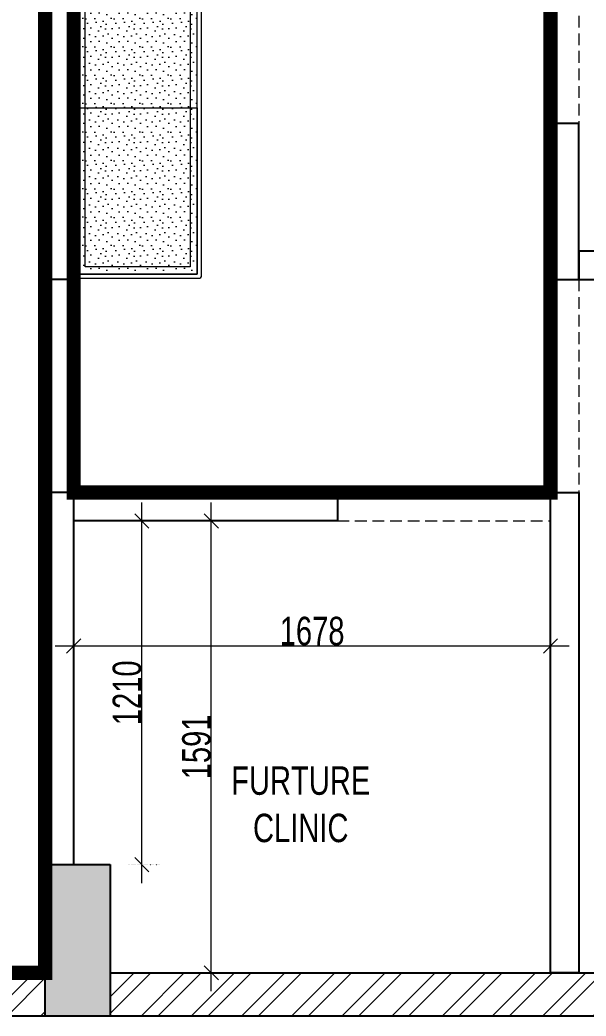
# Model space of a CAD drawing. Header units: feet. Extents: x 9529881 to 9544104, y -6331245 to -6323575.
# Drawn here: x 9540484 to 9542476, y -6331245 to -6327737 of the extents above; entities that cross this region are included whole.
import ezdxf

# ---------------------------------------------------------------- set-up
doc = ezdxf.new("R2010")
doc.units = ezdxf.units.FT
doc.header["$LTSCALE"] = 33
doc.header["$MEASUREMENT"] = 0
doc.header["$PDMODE"] = 3
doc.header["$PDSIZE"] = -1
for name, pattern in [('a_p6_plan_L18$0$HIDDEN', [0.375, 0.25, -0.125]), ('ACAD_ISO03W100', [30, 12, -18]), ('DOT2', [0.125, 0, -0.125]), ('HIDDEN2', [4.7625, 3.175, -1.5875])]:
    doc.linetypes.add(name, pattern=pattern)
doc.layers.add('A-WALL', color=1, linetype='Continuous')
doc.layers.add('column', color=10, linetype='Continuous')
for name, color, linetype, lineweight in [('A-WALL HATCH', 251, 'Continuous', 0), ('column hatch', 5, 'Continuous', 0), ('LENS-CURTAIN', 5, 'a_p6_plan_L18$0$HIDDEN', 9), ('LENS-DIM', 252, 'Continuous', 5), ('LENS-HATCH', 251, 'Continuous', 5), ('LENS-PARTITION', 21, 'Continuous', 25), ('LENS_DIMENSION', 193, 'Continuous', 0), ('LENS_TEXT', 31, 'Continuous', 5), ('LK-FF&E FLOOR', 1, 'Continuous', 9), ('LK-FLUTTED FINISH', 20, 'Continuous', 30), ('LK-MIRROR', 133, 'Continuous', 13), ('LK-TILES FINISH', 251, 'Continuous', 5), ('LN-ELEVATION-2', 103, 'Continuous', 20), ('LN-ELEVATION-5', 167, 'Continuous', 5)]:
    doc.layers.add(name, color=color, linetype=linetype, lineweight=lineweight)
doc.styles.get("Standard").update_dxf_attribs({"font": 'GILC____.TTF'})
doc.dimstyles.new('100MM', dxfattribs={"dimtxt": 100, "dimasz": 50, "dimexe": 65, "dimexo": 65, "dimtad": 1, "dimdec": 0, "dimtxsty": 'Standard', "dimblk": 'OBLIQUE', "dimcen": 2.5, "dimdle": 65, "dimclrd": 256, "dimclre": 256, "dimclrt": 1, "dimadec": 0, "dimazin": 0, "dimtfac": 1, "dimtdec": 0, "dimtmove": 1, "dimatfit": 3, "dimfxl": 1, "dimlwd": -1, "dimlwe": -1, "dimarcsym": 0})

# ---------------------------------------------------------------- blocks, each defined once
blk = doc.blocks.new('A$Cfdc648c5')
at = {"layer": 'A-WALL HATCH'}
h = blk.add_hatch(dxfattribs=at)
h.set_pattern_fill('ANSI32', color=256, scale=333)
h.set_pattern_definition([(45, (-4274785.44, 5460047.71), (-88.2999593, 88.2999593), []), (45, (-4274726.57, 5460047.71), (-88.2999593, 88.2999593), [])])
h.paths.add_polyline_path([(-3530.3, 0), (-3530.3, 152.4), (-5511.4, 152.4), (-6730.5, 152.4), (-6730.5, 0)])
h.paths.add_polyline_path([(-6959.1, 0), (-6959.1, 152.4), (-10337, 152.4), (-10337, 0)])
h.paths.add_polyline_path([(-10565.6, 0), (-10565.6, 152.4), (-13080, 152.4), (-13080, 0)])
h.paths.add_polyline_path([(-10565.6, 5232), (-10565.6, 5384.4), (-13181.6, 5384.4), (-13181.6, 5232)])
h.paths.add_polyline_path([(-2590.6, 7517.9), (-152.4, 7517.9), (-152.4, 1904.9), (-152.4, 152.4), (-1777.9, 152.4), (-3301.8, 152.4), (-3301.8, 0), (0, 0), (0, 7670.2), (-3301.8, 7670.2), (-3301.8, 7517.9)])
h.paths.add_polyline_path([(-9371.9, 7517.9), (-4470.1, 7517.9), (-3530.3, 7517.9), (-3530.3, 7670.2), (-9371.9, 7670.2)])
at = {"layer": 'column hatch'}
h = blk.add_hatch(color=251, dxfattribs=at)
h.dxf.hatch_style = 1
h.paths.add_polyline_path([(-3301.8, 0), (-3301.8, 533.4), (-3530.3, 533.4), (-3530.3, 0)])
h.paths.add_polyline_path([(-6730.5, 0), (-6730.5, 533.4), (-6959.1, 533.4), (-6959.1, 0)])
h.paths.add_polyline_path([(-10337, 0), (-10337, 533.4), (-10565.6, 533.4), (-10565.6, 0)])
h.paths.add_polyline_path([(-13080, 0), (-13080, 406.4), (-13308.6, 406.4), (-13308.6, 0)])
h.paths.add_polyline_path([(-13080, 2438.2), (-13080, 3047.8), (-13308.6, 3047.8), (-13308.6, 2438.2)])
h.paths.add_polyline_path([(-13181.6, 4978), (-13181.6, 5384.4), (-13308.6, 5384.4), (-13308.6, 4978)])
h.paths.add_polyline_path([(-10337, 4851), (-10337, 5384.4), (-10565.6, 5384.4), (-10565.6, 4851)])
h.paths.add_polyline_path([(-3301.8, 7136.9), (-3301.8, 7670.2), (-3530.3, 7670.2), (-3530.3, 7136.9)])
at = {"layer": 'A-WALL'}
for p, q in [((-6730.5, 152.4), (-3530.3, 152.4)), ((-3301.8, 152.4), (-152.4, 152.4)), ((0, 0), (-13308.6, 0))]:
    blk.add_line(p, q, dxfattribs=at)
at = {"layer": 'column'}
for p, q in [((-3530.3, 0), (-3530.3, 533.4)), ((-3530.3, 533.4), (-3301.8, 533.4)), ((-3301.8, 533.4), (-3301.8, 0))]:
    blk.add_line(p, q, dxfattribs=at)
blk = doc.blocks.new('_Oblique')
at = {"color": 0, "lineweight": -2}
blk.add_line((-0.5, -0.5), (0.5, 0.5), dxfattribs=at)
blk = doc.blocks.new('*D53')
at = {"layer": 'Defpoints', "color": 0}
for p in [(9540673.4, -6329857.9), (9542351.4, -6329857.9), (9542351.4, -6329941.4)]:
    blk.add_point(p, dxfattribs=at)
at = {"layer": 'LENS-DIM'}
blk.add_line((9540608.4, -6329941.4), (9542416.4, -6329941.4), dxfattribs=at)
at = {"layer": 'LENS-DIM', "linetype": 'DOT2'}
for p, q in [((9540673.4, -6329922.9), (9540673.4, -6330006.4)), ((9542351.4, -6329922.9), (9542351.4, -6330006.4))]:
    blk.add_line(p, q, dxfattribs=at)
at = {"layer": 'LENS-DIM', "xscale": 50, "yscale": 50, "zscale": 50, "rotation": 180}
blk.add_blockref('_Oblique', (9540673.4, -6329941.4), dxfattribs=at)
at = {"layer": 'LENS-DIM', "xscale": 50, "yscale": 50, "zscale": 50}
blk.add_blockref('_Oblique', (9542351.4, -6329941.4), dxfattribs=at)
at = {"layer": 'LENS-DIM', "color": 1, "insert": (9541512.4, -6329889.6), "char_height": 100, "attachment_point": 5}
blk.add_mtext('1678', dxfattribs=at)
blk = doc.blocks.new('*D54')
at = {"layer": 'Defpoints', "color": 0}
for p in [(9541157.6, -6329501.5), (9541197.1, -6329501.5), (9541197.1, -6331092.5)]:
    blk.add_point(p, dxfattribs=at)
at = {"layer": 'LENS-DIM'}
blk.add_line((9541157.6, -6331157.5), (9541157.6, -6329436.5), dxfattribs=at)
at = {"layer": 'LENS-DIM', "linetype": 'DOT2'}
for p, q in [((9541132.1, -6329501.5), (9541092.6, -6329501.5)), ((9541132.1, -6331092.5), (9541092.6, -6331092.5))]:
    blk.add_line(p, q, dxfattribs=at)
at = {"layer": 'LENS-DIM', "xscale": 50, "yscale": 50, "zscale": 50}
for p, rotation in [((9541157.6, -6329501.5), 90), ((9541157.6, -6331092.5), 270)]:
    blk.add_blockref('_Oblique', p, dxfattribs=dict(at, rotation=rotation))
at = {"layer": 'LENS-DIM', "color": 1, "insert": (9541105.8, -6330297), "char_height": 100, "attachment_point": 5, "rotation": 90}
blk.add_mtext('1591', dxfattribs=at)
blk = doc.blocks.new('2 seater bench')
at = {"layer": 'LENS-HATCH', "lineweight": 0}
h = blk.add_hatch(dxfattribs=at)
h.set_pattern_fill('STIP1', color=177, scale=100, angle=270, pattern_type=2)
h.set_pattern_definition([(270, (6617251.08, -170421.61), (100, -2e-13), [0, -100]), (270, (6617235.08, -170433.61), (100, -2e-13), [0, -100]), (270, (6617211.08, -170428.61), (100, -2e-13), [0, -100]), (270, (6617188.08, -170463.61), (100, -2e-13), [0, -100]), (270, (6617224.08, -170460.61), (100, -2e-13), [0, -100]), (270, (6617248.08, -170487.61), (100, -2e-13), [0, -100]), (270, (6617255.08, -170452.61), (100, -2e-13), [0, -100]), (270, (6617214.08, -170494.61), (100, -2e-13), [0, -100]), (270, (6617182.08, -170489.61), (100, -2e-13), [0, -100]), (270, (6617167.08, -170415.61), (100, -2e-13), [0, -100]), (270, (6617187.08, -170433.61), (100, -2e-13), [0, -100]), (270, (6617168.08, -170447.61), (100, -2e-13), [0, -100]), (270, (6617232.08, -170508.61), (100, -2e-13), [0, -100]), (270, (6617207.08, -170476.61), (100, -2e-13), [0, -100]), (270, (6617240.08, -170468.61), (100, -2e-13), [0, -100]), (270, (6617231.08, -170485.61), (100, -2e-13), [0, -100]), (270, (6617204.08, -170449.61), (100, -2e-13), [0, -100]), (270, (6617258.08, -170477.61), (100, -2e-13), [0, -100]), (270, (6617199.08, -170508.61), (100, -2e-13), [0, -100]), (270, (6617169.08, -170505.61), (100, -2e-13), [0, -100])])
h.paths.add_polyline_path([(585, 210), (0, 210), (0, -210), (585, -210)])
h.paths.add_polyline_path([(0, 245), (0, -210)])
h.paths.add_polyline_path([(-585, 210), (0, 210), (0, -210), (-585, -210)])
at = {"layer": 'LN-ELEVATION-2', "ltscale": 0.5}
for points in [[(-585, 210), (0, 210), (0, -210), (-585, -210)], [(585, 210), (0, 210), (0, -210), (585, -210)]]:
    blk.add_lwpolyline(points, close=True, dxfattribs=at)
at = {"layer": 'LN-ELEVATION-5', "ltscale": 0.5}
blk.add_lwpolyline([(590, 225), (-590, 225, 0.414214), (-600, 215), (-600, -215, 0.414214), (-590, -225), (590, -225, 0.414214), (600, -215), (600, 215, 0.414214)], format="xyb", close=True, dxfattribs=at)
blk.add_lwpolyline([(585, 210), (-585, 210), (-585, -210), (585, -210)], close=True, dxfattribs=at)
at = {"layer": 'LN-ELEVATION-5', "linetype": 'HIDDEN2', "ltscale": 11}
blk.add_lwpolyline([(-560, 185), (560, 185), (560, -185), (-560, -185)], close=True, dxfattribs=at)
blk = doc.blocks.new('*D55')
at = {"layer": 'Defpoints', "color": 0}
for p in [(9540802, -6329501.5), (9540913.1, -6329501.5), (9540802, -6330711.5)]:
    blk.add_point(p, dxfattribs=at)
at = {"layer": 'LENS-DIM'}
blk.add_line((9540913.1, -6330776.5), (9540913.1, -6329436.5), dxfattribs=at)
at = {"layer": 'LENS-DIM', "linetype": 'DOT2'}
for p, q in [((9540867, -6329501.5), (9540978.1, -6329501.5)), ((9540867, -6330711.5), (9540978.1, -6330711.5))]:
    blk.add_line(p, q, dxfattribs=at)
at = {"layer": 'LENS-DIM', "xscale": 50, "yscale": 50, "zscale": 50}
for p, rotation in [((9540913.1, -6329501.5), 90), ((9540913.1, -6330711.5), 270)]:
    blk.add_blockref('_Oblique', p, dxfattribs=dict(at, rotation=rotation))
at = {"layer": 'LENS-DIM', "color": 1, "insert": (9540861.3, -6330106.5), "char_height": 100, "attachment_point": 5, "rotation": 90}
blk.add_mtext('1210', dxfattribs=at)

msp = doc.modelspace()

# ---------------------------------------------------------------- linework, layer by layer
at = {"layer": 'LENS-CURTAIN', "ltscale": 5}
for points in [[(9542451.4, -6328101.5), (9542351.4, -6328101.5), (9542351.4, -6327351.5), (9542451.4, -6327351.5)], [(9540673.4, -6328651.5), (9540573.4, -6328651.5), (9540573.4, -6329401.5), (9540673.4, -6329401.5)], [(9542351.4, -6328651.5), (9542451.4, -6328651.5), (9542451.4, -6329401.5), (9542351.4, -6329401.5)], [(9541601.4, -6329501.5), (9542351.4, -6329501.5), (9542351.4, -6329401.5), (9541601.4, -6329401.5)]]:
    msp.add_lwpolyline(points, close=True, dxfattribs=at)
at = {"layer": 'LENS-PARTITION'}
for points in [[(9540673.4, -6328651.5), (9540573.4, -6328651.5), (9540573.4, -6326893.9), (9540673.4, -6326893.9)], [(9542451.4, -6328101.5), (9542351.4, -6328101.5), (9542351.4, -6328651.5), (9542451.4, -6328651.5)], [(9542451.4, -6328651.5), (9543951.4, -6328651.5), (9543951.4, -6328551.5), (9542451.4, -6328551.5)], [(9540673.4, -6329401.5), (9540573.4, -6329401.5), (9540573.4, -6330711.5), (9540673.4, -6330711.5)], [(9540673.4, -6329401.5), (9541601.4, -6329401.5), (9541601.4, -6329501.5), (9540673.4, -6329501.5)], [(9542451.4, -6331092.5), (9542351.4, -6331092.5), (9542351.4, -6329401.5), (9542451.4, -6329401.5)]]:
    msp.add_lwpolyline(points, close=True, dxfattribs=at)
at = {"layer": 'LK-FLUTTED FINISH', "linetype": 'ACAD_ISO03W100', "ltscale": 0.05, "const_width": 50}
msp.add_lwpolyline([(9540573.4, -6323727), (9540573.4, -6329401.5)], dxfattribs=at)
at = {"layer": 'LK-MIRROR', "linetype": 'ACAD_ISO03W100', "ltscale": 0.05, "const_width": 50}
msp.add_lwpolyline([(9540573.4, -6329401.5), (9540573.4, -6331092.5), (9538573.2, -6331092.5)], dxfattribs=at)
at = {"layer": 'LK-TILES FINISH', "color": 212, "linetype": 'ACAD_ISO03W100', "ltscale": 0.05, "const_width": 50}
msp.add_lwpolyline([(9541604, -6327443.7), (9540673.4, -6327443.7), (9540673.4, -6329401.5), (9542351.4, -6329401.5), (9542351.4, -6327451.5)], dxfattribs=at)

# ---------------------------------------------------------------- block references
at = {"layer": 'LENS_DIMENSION'}
msp.add_blockref('A$Cfdc648c5', (9544103.7, -6331244.8), dxfattribs=at)
at = {"layer": 'LK-FF&E FLOOR', "rotation": 90}
msp.add_blockref('2 seater bench', (9540898.4, -6328046.9), dxfattribs=at)

# ---------------------------------------------------------------- texts
at = {"layer": 'LENS_TEXT', "linetype": 'Continuous', "ltscale": 3, "insert": (9541472.4, -6330499.7), "char_height": 100, "attachment_point": 5}
msp.add_mtext_dynamic_manual_height_columns('FURTURE \\PCLINIC', width=730.507, gutter_width=1, heights=[0], dxfattribs=at)

# ---------------------------------------------------------------- dimensions: what is measured, and where the dimension line sits
at = {"layer": 'LENS-DIM', "color": 2}
for base, p1, p2, picture, middle in [((9540913.1, -6329501.5), (9540802, -6330711.5), (9540802, -6329501.5), '*D55', (9540861.3, -6330106.5)), ((9541157.6, -6329501.5), (9541197.1, -6331092.5), (9541197.1, -6329501.5), '*D54', (9541105.8, -6330297))]:
    dim = msp.add_linear_dim(base=base, p1=p1, p2=p2, angle=90, dimstyle='100MM', dxfattribs=at)
    dim.commit()
    dim.dimension.update_dxf_attribs({"geometry": picture, "text_midpoint": middle})
dim = msp.add_linear_dim(base=(9542351.4, -6329941.4), p1=(9540673.4, -6329857.9), p2=(9542351.4, -6329857.9), dimstyle='100MM', dxfattribs=at)
dim.commit()
dim.dimension.update_dxf_attribs({"geometry": '*D53', "text_midpoint": (9541512.4, -6329889.6)})

doc.saveas('drawing.dxf')
